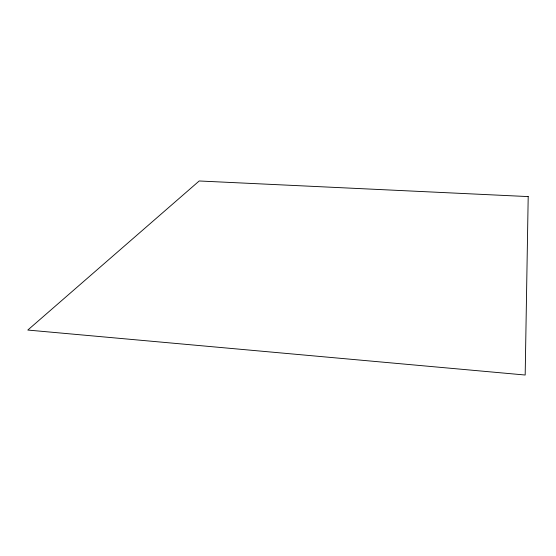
<?xml version="1.0" encoding="UTF-8"?>
<svg xmlns="http://www.w3.org/2000/svg" width="556" height="556" viewBox="0 0 556 556"><rect width="100%" height="100%" fill="white"/><g stroke="black" fill="none" stroke-linecap="round" stroke-linejoin="round"><path stroke-width="0.83" d="M528.2 196.588L525.177 375.022L27.8 330.055L199.201 180.978L528.2 196.588"/></g></svg>
